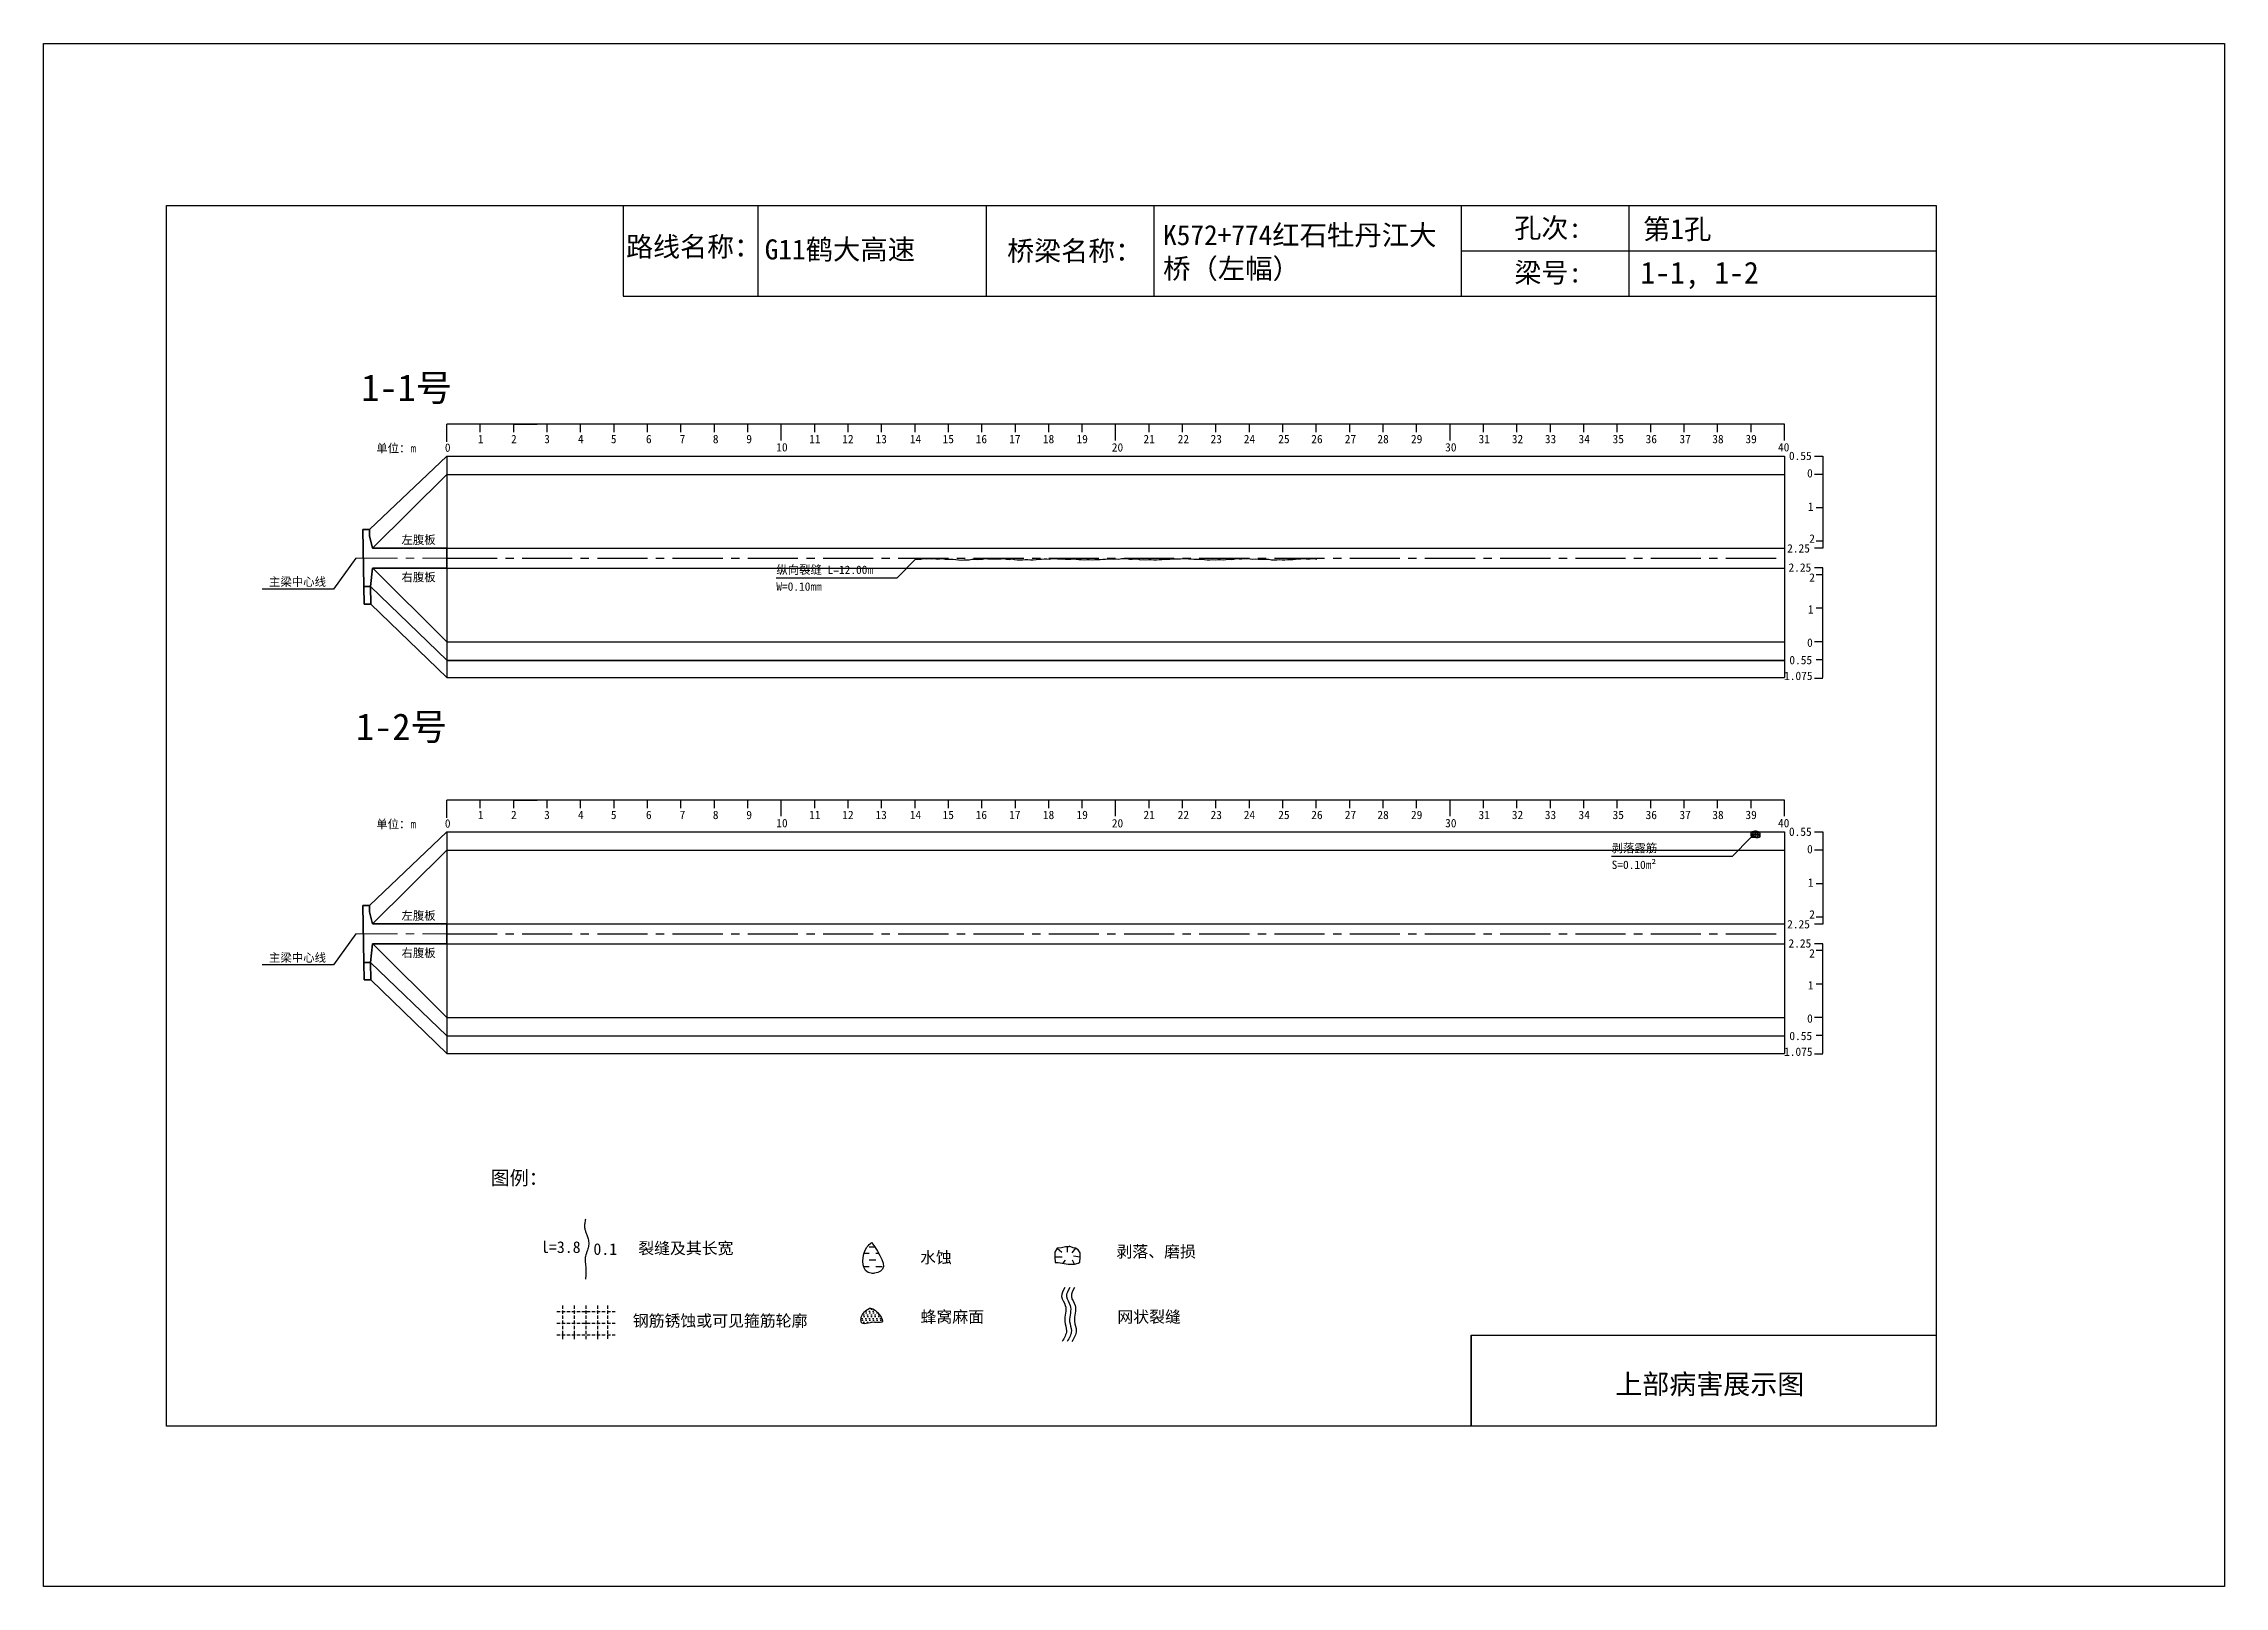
# Model space of a CAD drawing. Header units: millimetres. Extents: x -37 to 615, y -48 to 413.
import ezdxf

# ---------------------------------------------------------------- set-up
doc = ezdxf.new("R2010")
doc.units = ezdxf.units.MM
for name, pattern in [('CENTER', [2, 1.25, -0.25, 0.25, -0.25]), ('CENTER2', [1.125, 0.75, -0.125, 0.125, -0.125]), ('DASHED', [0.75, 0.5, -0.25])]:
    doc.linetypes.add(name, pattern=pattern)
for name, color, linetype in [('加固措施', 7, 'Continuous'), ('图层1', 7, 'Continuous'), ('病害', 5, 'Continuous'), ('轮廓', 3, 'Continuous')]:
    doc.layers.add(name, color=color, linetype=linetype)
doc.layers.add('虚线', color=7, linetype='Continuous', lineweight=30)
doc.styles.get("Standard").update_dxf_attribs({"font": ''})
doc.styles.add('汉字', font='')
doc.styles.get('Standard').set_extended_font_data('SimSun')
doc.styles.get('汉字').set_extended_font_data('SimSun')
pattern_1 = [(0, (-3997.7199, -288.9294), (0.55266586, 1.10533173), [0, -1.10533173])]
pattern_2 = [(0, (-6886.571, -700.7115), (0.55266586, 1.10533173), [0, -1.10533173])]
pattern_3 = [(0, (-3576.1421, -199.0757), (1.9895971, 1.9895971), [1.9895971, -1.9895971])]

# ---------------------------------------------------------------- blocks, each defined once
blk = doc.blocks.new('adfsd')
at = {"lineweight": -2, "ltscale": 0.5}
for p, q in [((1140.897, -3083.694), (1140.936, -3083.729)), ((1140.983, -3083.682), (1140.981, -3083.729)), ((1141.053, -3083.694), (1141.022, -3083.735)), ((1140.876, -3083.768), (1140.94, -3083.769)), ((1140.948, -3083.824), (1140.969, -3083.796)), ((1141.045, -3083.83), (1141.028, -3083.796)), ((1141.094, -3083.772), (1141.036, -3083.763))]:
    blk.add_line(p, q, dxfattribs=at)
blk.add_lwpolyline([(1141, -3083.682), (1140.967, -3083.682), (1140.934, -3083.69), (1140.897, -3083.694), (1140.876, -3083.727), (1140.876, -3083.768), (1140.88, -3083.818), (1140.905, -3083.818), (1140.991, -3083.83), (1141.045, -3083.83), (1141.078, -3083.822), (1141.09, -3083.814), (1141.094, -3083.772), (1141.094, -3083.735), (1141.078, -3083.707), (1141.053, -3083.694), (1141.033, -3083.69), (1141, -3083.678)], dxfattribs=at)
blk = doc.blocks.new('chi')
at = {"color": 0}
for p, q in [((1147.409, -3079.329), (1147.409, -3078.8)), ((1187.409, -3078.8), (1147.409, -3078.8)), ((1148.409, -3079.041), (1148.409, -3078.8)), ((1149.409, -3079.041), (1149.409, -3078.8)), ((1149.409, -3078.8), (1150.109, -3078.8)), ((1150.409, -3079.041), (1150.409, -3078.8)), ((1151.409, -3079.041), (1151.409, -3078.8)), ((1152.409, -3079.041), (1152.409, -3078.8)), ((1153.409, -3079.041), (1153.409, -3078.8)), ((1154.409, -3079.041), (1154.409, -3078.8)), ((1155.409, -3079.041), (1155.409, -3078.8)), ((1156.409, -3079.041), (1156.409, -3078.8)), ((1157.409, -3079.283), (1157.409, -3078.8)), ((1158.409, -3079.041), (1158.409, -3078.8)), ((1159.409, -3079.041), (1159.409, -3078.8)), ((1160.409, -3079.041), (1160.409, -3078.8)), ((1161.409, -3079.041), (1161.409, -3078.8)), ((1162.409, -3079.041), (1162.409, -3078.8)), ((1163.409, -3079.041), (1163.409, -3078.8)), ((1164.409, -3079.041), (1164.409, -3078.8)), ((1165.409, -3079.041), (1165.409, -3078.8)), ((1166.409, -3079.041), (1166.409, -3078.8)), ((1167.409, -3079.283), (1167.409, -3078.8)), ((1168.409, -3079.041), (1168.409, -3078.8)), ((1169.409, -3079.041), (1169.409, -3078.8)), ((1170.409, -3079.041), (1170.409, -3078.8)), ((1171.409, -3079.041), (1171.409, -3078.8)), ((1172.409, -3079.041), (1172.409, -3078.8)), ((1173.409, -3079.041), (1173.409, -3078.8)), ((1174.409, -3079.041), (1174.409, -3078.8)), ((1175.409, -3079.041), (1175.409, -3078.8)), ((1176.409, -3079.041), (1176.409, -3078.8)), ((1177.409, -3079.283), (1177.409, -3078.8)), ((1178.409, -3079.041), (1178.409, -3078.8)), ((1179.409, -3079.041), (1179.409, -3078.8)), ((1180.409, -3079.041), (1180.409, -3078.8)), ((1181.409, -3079.041), (1181.409, -3078.8)), ((1182.409, -3079.041), (1182.409, -3078.8)), ((1183.409, -3079.041), (1183.409, -3078.8)), ((1184.409, -3079.041), (1184.409, -3078.8)), ((1185.409, -3079.041), (1185.409, -3078.8)), ((1186.409, -3079.041), (1186.409, -3078.8)), ((1187.409, -3079.283), (1187.409, -3078.8))]:
    blk.add_line(p, q, dxfattribs=at)
for s, p in [('0', (1147.349, -3079.623)), ('1', (1148.339, -3079.368)), ('2', (1149.328, -3079.368)), ('3', (1150.319, -3079.368)), ('4', (1151.329, -3079.368)), ('5', (1152.313, -3079.368)), ('6', (1153.363, -3079.368)), ('7', (1154.37, -3079.368)), ('8', (1155.363, -3079.368)), ('9', (1156.363, -3079.368)), ('10', (1157.259, -3079.613)), ('11', (1158.242, -3079.368)), ('12', (1159.233, -3079.368)), ('13', (1160.227, -3079.368)), ('14', (1161.252, -3079.368)), ('15', (1162.233, -3079.368)), ('16', (1163.223, -3079.368)), ('17', (1164.224, -3079.368)), ('18', (1165.232, -3079.368)), ('19', (1166.238, -3079.368)), ('20', (1167.294, -3079.617)), ('21', (1168.24, -3079.368)), ('22', (1169.264, -3079.368)), ('23', (1170.247, -3079.368)), ('24', (1171.24, -3079.368)), ('25', (1172.271, -3079.368)), ('26', (1173.258, -3079.368)), ('27', (1174.261, -3079.368)), ('28', (1175.236, -3079.368)), ('29', (1176.24, -3079.368)), ('30', (1177.262, -3079.613)), ('31', (1178.261, -3079.368)), ('32', (1179.256, -3079.368)), ('33', (1180.243, -3079.368)), ('34', (1181.251, -3079.368)), ('35', (1182.269, -3079.368)), ('36', (1183.256, -3079.368)), ('37', (1184.269, -3079.368)), ('38', (1185.251, -3079.368)), ('39', (1186.242, -3079.368)), ('40', (1187.216, -3079.613))]:
    blk.add_text(s, height=0.25).set_placement(p)
blk = doc.blocks.new('kopp')
at = {"color": 0}
for p, q in [((1188.308, -3078.25), (1188.558, -3078.25)), ((1188.558, -3078.25), (1188.558, -3078.8)), ((1188.558, -3078.8), (1188.308, -3078.8)), ((1188.558, -3078.8), (1188.558, -3079.8)), ((1188.558, -3079.8), (1188.358, -3079.8)), ((1188.558, -3079.8), (1188.558, -3079.8)), ((1188.558, -3079.8), (1188.558, -3080.8)), ((1188.558, -3081.009), (1188.308, -3081.009)), ((1188.558, -3080.8), (1188.358, -3080.8)), ((1188.558, -3080.8), (1188.558, -3081.009)), ((1188.558, -3081.592), (1188.308, -3081.592)), ((1188.558, -3081.8), (1188.358, -3081.8)), ((1188.558, -3081.8), (1188.558, -3081.592)), ((1188.558, -3082.8), (1188.558, -3081.8)), ((1188.558, -3082.8), (1188.358, -3082.8)), ((1188.558, -3083.8), (1188.558, -3082.8)), ((1188.558, -3082.8), (1188.558, -3082.8)), ((1188.558, -3083.8), (1188.308, -3083.8)), ((1188.558, -3084.875), (1188.558, -3083.8)), ((1188.558, -3084.338), (1188.358, -3084.338)), ((1188.308, -3084.888), (1188.558, -3084.888))]:
    blk.add_line(p, q, dxfattribs=at)
for s, p in [('0.55', (1187.543, -3078.37)), ('0', (1188.086, -3078.891)), ('1', (1188.109, -3079.89)), ('2', (1188.15, -3080.842)), ('2.25', (1187.49, -3081.135)), ('2.25', (1187.53, -3081.708)), ('2', (1188.15, -3082.006)), ('1', (1188.109, -3082.959)), ('0', (1188.086, -3083.954)), ('0.55', (1187.556, -3084.474)), ('1.075', (1187.398, -3084.946))]:
    blk.add_text(s, height=0.25).set_placement(p)

msp = doc.modelspace()

# ---------------------------------------------------------------- hatches: boundary and pattern name
at = {"layer": '加固措施', "lineweight": -2}
h = msp.add_hatch(dxfattribs=at)
h.set_pattern_fill('DASH', color=256, scale=0.626645)
h.set_pattern_definition(pattern_3)
edge = h.paths.add_edge_path()
edge.add_spline(control_points=[(210.85, 54.88), (210.36, 54.45), (208.03, 52.39), (207.41, 44.9), (216.74, 46.23), (213.29, 51.3), (210.85, 54.88)], knot_values=[0, 0, 0, 0, 3.237042, 15.187225, 21.182779, 35.601669, 35.601669, 35.601669, 35.601669], degree=3, periodic=0)
h = msp.add_hatch(dxfattribs=at)
h.set_pattern_fill('DASH', color=256, scale=0.626645)
h.set_pattern_definition(pattern_3)
edge = h.paths.add_edge_path()
edge.add_spline(control_points=[(210.85, 54.88), (210.36, 54.45), (208.03, 52.39), (207.41, 44.9), (216.74, 46.23), (213.29, 51.3), (210.85, 54.88)], knot_values=[0, 0, 0, 0, 3.237042, 15.187225, 21.182779, 35.601669, 35.601669, 35.601669, 35.601669], degree=3, periodic=0)
h = msp.add_hatch(dxfattribs=at)
h.set_pattern_fill('DOTS', scale=0.696272)
h.set_pattern_definition(pattern_1)
edge = h.paths.add_edge_path()
edge.add_spline(control_points=[(210.19, 35.22), (209.15, 34.51), (207.68, 33.49), (207.52, 29.75), (211, 31.47), (215.72, 30.12), (212.21, 35.3), (210.31, 35.22), (210.19, 35.22)], knot_values=[0, 0, 0, 0, 5.205471, 7.397577, 12.944796, 16.169923, 23.88441, 24.400432, 24.400432, 24.400432, 24.400432], degree=3, periodic=0)
h = msp.add_hatch(dxfattribs=at)
h.set_pattern_fill('DOTS', scale=0.696272)
h.set_pattern_definition(pattern_1)
edge = h.paths.add_edge_path()
edge.add_spline(control_points=[(210.19, 35.22), (209.15, 34.51), (207.68, 33.49), (207.52, 29.75), (211, 31.47), (215.72, 30.12), (212.21, 35.3), (210.31, 35.22), (210.19, 35.22)], knot_values=[0, 0, 0, 0, 5.205471, 7.397577, 12.944796, 16.169923, 23.88441, 24.400432, 24.400432, 24.400432, 24.400432], degree=3, periodic=0)
at = {"layer": '病害', "lineweight": -2}
h = msp.add_hatch(dxfattribs=at)
h.set_pattern_fill('DOTS', color=4, scale=0.696272, style=0)
h.set_pattern_definition(pattern_2)
edge = h.paths.add_edge_path()
edge.add_spline(control_points=[(210.19, 35.22), (209.15, 34.51), (207.68, 33.49), (207.52, 29.75), (211, 31.47), (215.72, 30.12), (212.21, 35.3), (210.31, 35.22), (210.19, 35.22)], knot_values=[0, 0, 0, 0, 1.041094, 1.479515, 2.588959, 3.233985, 4.776882, 4.880086, 4.880086, 4.880086, 4.880086], degree=3, periodic=0)
h = msp.add_hatch(dxfattribs=at)
h.set_pattern_fill('DOTS', color=4, scale=0.696272, style=0)
h.set_pattern_definition(pattern_2)
edge = h.paths.add_edge_path()
edge.add_spline(control_points=[(210.19, 35.22), (209.15, 34.51), (207.68, 33.49), (207.52, 29.75), (211, 31.47), (215.72, 30.12), (212.21, 35.3), (210.31, 35.22), (210.19, 35.22)], knot_values=[0, 0, 0, 0, 1.041094, 1.479515, 2.588959, 3.233985, 4.776882, 4.880086, 4.880086, 4.880086, 4.880086], degree=3, periodic=0)

# ---------------------------------------------------------------- linework, layer by layer
at = {"color": 0, "linetype": 'ByBlock'}
for p, q in [((0, 364.85), (529.17, 364.85)), ((0, 0), (0, 364.85)), ((136.5, 364.85), (136.5, 337.72)), ((245.1, 364.85), (245.1, 337.72)), ((387.13, 364.85), (387.13, 337.72)), ((437.29, 364.79), (437.29, 337.66)), ((529.17, 364.85), (529.17, 0)), ((136.5, 337.72), (529.17, 337.72)), ((390.12, 0), (390.12, 27.12)), ((390.12, 27.12), (529.17, 27.12)), ((529.17, 0), (0, 0))]:
    msp.add_line(p, q, dxfattribs=at)
at = {"color": 0}
for p, q in [((60.65, 267.93), (83.82, 289.93)), ((83.82, 289.93), (83.82, 223.68)), ((83.82, 289.93), (483.82, 289.93)), ((483.82, 289.93), (483.82, 223.68)), ((61.57, 262.43), (83.82, 284.43)), ((83.82, 262.43), (483.82, 262.43)), ((483.82, 262.43), (483.82, 259.43)), ((56.57, 259.43), (49.96, 250.17)), ((61.64, 256.43), (83.82, 234.43)), ((83.82, 256.43), (483.82, 256.43)), ((49.96, 250.17), (28.63, 250.17)), ((60.99, 250.93), (83.82, 228.93)), ((61.09, 245.68), (83.82, 223.68)), ((83.82, 234.43), (483.82, 234.43)), ((83.82, 228.93), (483.82, 228.93)), ((83.82, 228.81), (483.82, 228.81)), ((83.82, 223.68), (483.82, 223.68)), ((60.65, 155.59), (83.82, 177.59)), ((83.82, 177.59), (83.82, 111.34)), ((83.82, 177.59), (483.82, 177.59)), ((483.82, 177.59), (483.82, 111.34)), ((61.57, 150.08), (83.82, 172.09)), ((83.82, 172.09), (483.82, 172.09)), ((83.82, 150.09), (483.82, 150.09)), ((483.82, 150.09), (483.82, 147.09)), ((56.57, 147.09), (49.96, 137.83)), ((61.64, 144.09), (83.82, 122.09)), ((83.82, 144.09), (483.82, 144.09)), ((49.96, 137.83), (28.63, 137.83)), ((60.99, 138.59), (83.82, 116.59)), ((61.09, 133.34), (83.82, 111.34)), ((83.82, 122.09), (483.82, 122.09)), ((83.82, 116.59), (483.82, 116.59)), ((83.82, 111.34), (483.82, 111.34))]:
    msp.add_line(p, q, dxfattribs=at)
msp.add_line((83.82, 284.43), (483.82, 284.43))
at = {"color": 1, "linetype": 'CENTER2', "ltscale": 20}
for p, q in [((83.82, 259.43), (483.82, 259.43)), ((83.82, 147.09), (483.82, 147.09))]:
    msp.add_line(p, q, dxfattribs=at)
at = {"color": 1, "linetype": 'DASHED'}
for p, q in [((473.8, 177.35), (476.59, 177.35)), ((473.8, 176.87), (476.59, 176.87)), ((473.8, 176.38), (476.59, 176.38)), ((474.5, 175.89), (474.5, 177.84)), ((475.19, 175.89), (475.19, 177.84)), ((475.89, 175.89), (475.89, 177.84))]:
    msp.add_line(p, q, dxfattribs=at)
at = {"color": 7}
for p, q in [((473.8, 176.68), (474.62, 176.67)), ((474.06, 177.63), (474.57, 177.19)), ((474.72, 175.97), (474.99, 176.33)), ((475.17, 177.79), (475.14, 177.19)), ((476.06, 177.63), (475.66, 177.11)), ((475.96, 175.89), (475.74, 176.33)), ((476.59, 176.63), (475.84, 176.75))]:
    msp.add_line(p, q, dxfattribs=at)
at = {"color": 1, "linetype": 'DASHED', "ltscale": 2}
for p, q in [((116.71, 34.25), (134.11, 34.25)), ((116.71, 34.25), (134.11, 34.25)), ((118.45, 35.99), (118.45, 25.55)), ((118.45, 35.99), (118.45, 25.55)), ((121.93, 35.99), (121.93, 25.55)), ((121.93, 35.99), (121.93, 25.55)), ((125.41, 35.99), (125.41, 25.55)), ((125.41, 35.99), (125.41, 25.55)), ((128.89, 35.99), (128.89, 25.55)), ((128.89, 35.99), (128.89, 25.55)), ((131.87, 36.02), (131.87, 25.57)), ((131.87, 36.02), (131.87, 25.57)), ((116.71, 30.77), (134.11, 30.77)), ((116.71, 30.77), (134.11, 30.77)), ((116.71, 27.29), (134.11, 27.29)), ((116.71, 27.29), (134.11, 27.29))]:
    msp.add_line(p, q, dxfattribs=at)
at = {"color": 3, "linetype": 'ByBlock'}
msp.add_lwpolyline([(-36.77, 413.19), (615.38, 413.19), (615.38, -47.93), (-36.77, -47.93)], close=True, dxfattribs=at)
at = {"color": 7}
for points in [[(224, 259.08), (218.34, 253.42), (182.34, 253.42)], [(224, 259.06), (224.8, 259.06), (225.6, 259.11), (226.4, 259.28), (227.2, 259.24), (228, 259.25), (228.8, 259.17), (229.6, 259.27), (230.4, 259.14), (231.2, 259.16), (232, 259.25), (232.8, 259.14), (233.6, 259.08), (234.4, 259.07), (235.2, 259.07), (236, 259.02), (236.8, 258.89), (237.6, 258.84), (238.4, 258.89), (239.2, 258.89), (240, 258.9), (240.8, 259.07), (241.6, 259.1), (242.4, 259.02), (243.2, 259.13), (244, 259.12), (244.8, 259.25), (245.6, 259.19), (246.4, 259.17), (247.2, 259.18), (248, 259.24), (248.8, 259.17), (249.6, 259.21), (250.4, 259.25), (251.2, 259.11), (252, 259.04), (252.8, 259.15), (253.6, 259.02), (254.4, 258.9), (255.2, 258.87), (256, 258.86), (256.8, 258.96), (257.6, 258.99), (258.4, 258.93), (259.2, 258.88), (260, 258.98), (260.8, 259.14), (261.6, 259.08), (262.4, 259.21), (263.2, 259.23), (264, 259.09), (264.8, 259.25), (265.6, 259.26), (266.4, 259.24), (267.2, 259.18), (268, 259.24), (268.8, 259.11), (269.6, 259.14), (270.4, 259.11), (271.2, 259.17), (272, 259.11), (272.8, 258.95), (273.6, 258.97), (274.4, 258.88), (275.2, 259.02), (276, 259.01), (276.8, 258.9), (277.6, 258.98), (278.4, 259), (279.2, 258.95), (280, 259.11), (280.8, 259.1), (281.6, 259.19), (282.4, 259.17), (283.2, 259.1), (284, 259.18), (284.8, 259.13), (285.6, 259.32), (286.4, 259.3), (287.2, 259.27), (288, 259.13), (288.8, 259.05), (289.6, 259.18), (290.4, 259.15), (291.2, 258.94), (292, 258.98), (292.8, 258.87), (293.6, 258.99), (294.4, 258.98), (295.2, 258.86), (296, 258.94), (296.8, 258.98), (297.6, 258.95), (298.4, 259.11), (299.2, 259.06), (300, 259.05), (300.8, 259.16), (301.6, 259.23), (302.4, 259.15), (303.2, 259.19), (304, 259.33), (304.8, 259.26), (305.6, 259.2), (306.4, 259.19), (307.2, 259.08), (308, 259.07), (308.8, 259.05), (309.6, 259.06), (310.4, 258.95), (311.2, 258.92), (312, 258.86), (312.8, 258.96), (313.6, 258.88), (314.4, 259.02), (315.2, 259.03), (316, 258.89), (316.8, 258.96), (317.6, 259.08), (318.4, 259.03), (319.2, 259.05), (320, 259.25), (320.8, 259.21), (321.6, 259.21), (322.4, 259.29), (323.2, 259.29), (324, 259.16), (324.8, 259.12), (325.6, 259.16), (326.4, 259.13), (327.2, 259.1), (328, 259.11), (328.8, 259.06), (329.6, 259.09), (330.4, 258.88), (331.2, 258.92), (332, 258.9), (332.8, 259), (333.6, 258.89), (334.4, 258.9), (335.2, 258.98), (336, 259.01), (336.8, 259.02), (337.6, 259.06), (338.4, 259.23), (339.2, 259.17), (340, 259.28), (340.8, 259.23), (341.6, 259.14), (342.4, 259.33), (343.2, 259.28), (344, 259.08)], [(475.38, 177.79), (474.96, 177.79), (474.54, 177.68), (474.06, 177.63), (473.8, 177.21), (473.8, 176.68), (473.85, 176.05), (474.17, 176.05), (475.27, 175.89), (475.96, 175.89), (476.38, 176), (476.54, 176.1), (476.59, 176.63), (476.59, 177.1), (476.38, 177.47), (476.06, 177.63), (475.8, 177.68), (475.38, 177.84)], [(473.8, 175.89), (468.14, 170.24), (432.14, 170.24)]]:
    msp.add_lwpolyline(points, dxfattribs=at)
for points in [[(268.59, 41.36), (268.08, 40.47), (267.03, 38.67), (269.71, 35.55), (267.97, 31.9), (269.63, 28.26), (268.46, 26.35), (267.82, 25.31)], [(268.59, 41.36), (268.08, 40.47), (267.03, 38.67), (269.71, 35.55), (267.97, 31.9), (269.63, 28.26), (268.46, 26.35), (267.82, 25.31)], [(270.07, 41.36), (269.55, 40.47), (268.51, 38.67), (271.18, 35.55), (269.44, 31.9), (271.1, 28.26), (269.94, 26.35), (269.3, 25.31)], [(270.07, 41.36), (269.55, 40.47), (268.51, 38.67), (271.18, 35.55), (269.44, 31.9), (271.1, 28.26), (269.94, 26.35), (269.3, 25.31)], [(271.52, 41.36), (271, 40.47), (269.96, 38.67), (272.63, 35.55), (270.89, 31.9), (272.55, 28.26), (271.39, 26.35), (270.75, 25.31)], [(271.52, 41.36), (271, 40.47), (269.96, 38.67), (272.63, 35.55), (270.89, 31.9), (272.55, 28.26), (271.39, 26.35), (270.75, 25.31)]]:
    msp.add_open_spline(points, degree=3, knots=[0, 0, 0, 0, 2.808133, 5.677796, 10.461234, 13.324406, 16.732801, 16.732801, 16.732801, 16.732801])
at = {"lineweight": -2}
msp.add_open_spline([(210.19, 35.22), (209.15, 34.51), (207.68, 33.49), (207.52, 29.75), (211, 31.47), (215.72, 30.12), (212.21, 35.3), (210.31, 35.22), (210.19, 35.22)], degree=3, knots=[0, 0, 0, 0, 3.624423, 5.150725, 9.013098, 11.258664, 16.630045, 16.989336, 16.989336, 16.989336, 16.989336], dxfattribs=at)
msp.add_open_spline([(210.19, 35.22), (209.15, 34.51), (207.68, 33.49), (207.52, 29.75), (211, 31.47), (215.72, 30.12), (212.21, 35.3), (210.31, 35.22), (210.19, 35.22)], degree=3, knots=[0, 0, 0, 0, 3.624423, 5.150725, 9.013098, 11.258664, 16.630045, 16.989336, 16.989336, 16.989336, 16.989336], dxfattribs=at)
at = {"layer": '加固措施', "lineweight": -2}
msp.add_open_spline([(210.85, 54.88), (210.36, 54.45), (208.03, 52.39), (207.41, 44.9), (216.74, 46.23), (213.29, 51.3), (210.85, 54.88)], degree=3, knots=[0, 0, 0, 0, 2.028466, 9.51698, 13.274057, 22.309569, 22.309569, 22.309569, 22.309569], dxfattribs=at)
msp.add_open_spline([(210.85, 54.88), (210.36, 54.45), (208.03, 52.39), (207.41, 44.9), (216.74, 46.23), (213.29, 51.3), (210.85, 54.88)], degree=3, knots=[0, 0, 0, 0, 2.028466, 9.51698, 13.274057, 22.309569, 22.309569, 22.309569, 22.309569], dxfattribs=at)
at = {"layer": '图层1', "lineweight": -2}
msp.add_open_spline([(125.25, 61.82), (125.22, 61.61), (125.18, 61.39), (125.07, 60.75), (125.02, 60.35), (124.99, 59.78), (125, 59.6), (125.02, 59.31), (125.03, 59.21), (125.06, 59), (125.09, 58.89), (125.19, 58.51), (125.29, 58.21), (125.54, 57.57), (125.69, 57.22), (125.96, 56.46), (126.09, 56.04), (126.21, 55.34), (126.24, 55.06), (126.25, 54.51), (126.23, 54.25), (126.16, 53.74), (126.11, 53.5), (126, 53.03), (125.93, 52.81), (125.76, 52.25), (125.64, 51.93), (125.45, 51.33), (125.36, 51.04), (125.27, 50.66), (125.24, 50.54), (125.21, 50.32), (125.2, 50.23), (125.18, 50.03), (125.17, 49.92), (125.17, 49.54), (125.18, 49.25), (125.23, 48.62), (125.27, 48.29), (125.33, 47.7), (125.35, 47.46), (125.38, 47), (125.39, 46.78), (125.4, 46.36), (125.4, 46.16), (125.39, 45.54), (125.37, 45.14), (125.32, 44.45), (125.3, 44.15), (125.27, 43.85)], degree=3, knots=[0, 0, 0, 0, 0.93103, 0.93103, 2.904338, 2.904338, 3.933552, 3.933552, 4.598026, 4.598026, 5.2625, 5.2625, 6.799065, 6.799065, 8.335629, 8.335629, 9.872194, 9.872194, 10.744529, 10.744529, 11.616864, 11.616864, 12.4892, 12.4892, 13.361535, 13.361535, 14.755665, 14.755665, 16.149795, 16.149795, 16.835641, 16.835641, 17.410365, 17.410365, 17.98509, 17.98509, 19.45733, 19.45733, 20.929571, 20.929571, 21.910052, 21.910052, 22.722819, 22.722819, 23.535585, 23.535585, 25.161117, 25.161117, 26.428502, 26.428502, 26.428502, 26.428502], dxfattribs=at)
msp.add_open_spline([(125.25, 61.82), (125.22, 61.61), (125.18, 61.39), (125.07, 60.75), (125.02, 60.35), (124.99, 59.78), (125, 59.6), (125.02, 59.31), (125.03, 59.21), (125.06, 59), (125.09, 58.89), (125.19, 58.51), (125.29, 58.21), (125.54, 57.57), (125.69, 57.22), (125.96, 56.46), (126.09, 56.04), (126.21, 55.34), (126.24, 55.06), (126.25, 54.51), (126.23, 54.25), (126.16, 53.74), (126.11, 53.5), (126, 53.03), (125.93, 52.81), (125.76, 52.25), (125.64, 51.93), (125.45, 51.33), (125.36, 51.04), (125.27, 50.66), (125.24, 50.54), (125.21, 50.32), (125.2, 50.23), (125.18, 50.03), (125.17, 49.92), (125.17, 49.54), (125.18, 49.25), (125.23, 48.62), (125.27, 48.29), (125.33, 47.7), (125.35, 47.46), (125.38, 47), (125.39, 46.78), (125.4, 46.36), (125.4, 46.16), (125.39, 45.54), (125.37, 45.14), (125.32, 44.45), (125.3, 44.15), (125.27, 43.85)], degree=3, knots=[0, 0, 0, 0, 0.93103, 0.93103, 2.904338, 2.904338, 3.933552, 3.933552, 4.598026, 4.598026, 5.2625, 5.2625, 6.799065, 6.799065, 8.335629, 8.335629, 9.872194, 9.872194, 10.744529, 10.744529, 11.616864, 11.616864, 12.4892, 12.4892, 13.361535, 13.361535, 14.755665, 14.755665, 16.149795, 16.149795, 16.835641, 16.835641, 17.410365, 17.410365, 17.98509, 17.98509, 19.45733, 19.45733, 20.929571, 20.929571, 21.910052, 21.910052, 22.722819, 22.722819, 23.535585, 23.535585, 25.161117, 25.161117, 26.428502, 26.428502, 26.428502, 26.428502], dxfattribs=at)
at = {"layer": '病害', "color": 5}
for p, q in [((136.5, 364.85), (136.5, 337.72)), ((245.1, 364.85), (245.1, 337.72)), ((387.13, 364.85), (387.13, 337.72)), ((529.17, 364.85), (529.17, 337.72)), ((136.5, 337.72), (386.58, 337.72)), ((386.58, 337.72), (529.17, 337.72)), ((390.12, 27.12), (529.17, 27.12)), ((390.12, 27.12), (390.12, 0)), ((529.17, 27.12), (529.17, 0))]:
    msp.add_line(p, q, dxfattribs=at)
at = {"layer": '病害', "color": 0}
for p, q in [((176.83, 364.85), (176.83, 337.72)), ((295.25, 364.85), (295.25, 337.72)), ((387.14, 351.23), (529.17, 351.23))]:
    msp.add_line(p, q, dxfattribs=at)
at = {"layer": '虚线', "linetype": 'CENTER', "lineweight": 18, "ltscale": 10}
for p, q in [((56.57, 259.43), (83.82, 259.43)), ((56.57, 147.09), (83.82, 147.09))]:
    msp.add_line(p, q, dxfattribs=at)
at = {"layer": '轮廓', "color": 5, "lineweight": 35}
for p, q in [((58.99, 250.93), (58.65, 267.93)), ((58.65, 267.93), (60.65, 267.93)), ((60.69, 266.05), (60.65, 267.93)), ((61.57, 262.43), (60.69, 266.05)), ((83.82, 262.43), (61.57, 262.43)), ((83.82, 256.43), (83.82, 262.43)), ((60.99, 250.93), (61.63, 256.43)), ((83.82, 256.43), (61.63, 256.43)), ((58.99, 250.93), (60.99, 250.93)), ((59.09, 245.68), (58.99, 250.93)), ((61.09, 245.68), (60.99, 250.93)), ((59.09, 245.68), (61.09, 245.68)), ((58.99, 138.59), (58.65, 155.59)), ((58.65, 155.59), (60.65, 155.59)), ((60.69, 153.71), (60.65, 155.59)), ((61.57, 150.08), (60.69, 153.71)), ((83.82, 150.08), (61.57, 150.08)), ((83.82, 144.08), (83.82, 150.08)), ((60.99, 138.59), (61.63, 144.09)), ((83.82, 144.09), (61.63, 144.09)), ((58.99, 138.59), (60.99, 138.59)), ((59.09, 133.34), (58.99, 138.59)), ((61.09, 133.34), (60.99, 138.59)), ((59.09, 133.34), (61.09, 133.34))]:
    msp.add_line(p, q, dxfattribs=at)

# ---------------------------------------------------------------- block references
at = {"color": 0}
for name, p, xscale, yscale, zscale in [('chi', (-11390.27, 31087.43), 9.999999999994273, 9.999999999994273, 9.999999999994273), ('kopp', (-11390.27, 31072.43), 9.999999999994273, 9.999999999994273, 9.999999999994273), ('chi', (-11390.27, 30975.09), 9.999999999994273, 9.999999999994273, 9.999999999994273), ('kopp', (-11390.27, 30960.09), 9.999999999994273, 9.999999999994273, 9.999999999994273), ('adfsd', (-39452.38, 107407.64), 34.81359766870787, 34.81359766870787, 34.81359766870787), ('adfsd', (-39452.38, 107407.64), 34.81359766870787, 34.81359766870787, 34.81359766870787)]:
    msp.add_blockref(name, p, dxfattribs=dict(at, xscale=xscale, yscale=yscale, zscale=zscale))

# ---------------------------------------------------------------- texts
for s, p in [('单位：m', (62.7, 290.99)), ('左腹板', (70.24, 263.64)), ('右腹板', (70.24, 252.47)), ('主梁中心线', (30.63, 251.08)), ('单位：m', (62.7, 178.65)), ('左腹板', (70.24, 151.3)), ('主梁中心线', (30.63, 138.73)), ('右腹板', (70.24, 140.13))]:
    msp.add_text(s, height=2.5).set_placement(p)
at = {"color": 7}
for s, p in [('纵向裂缝 L=12.00m', (182.34, 254.67)), ('W=0.10mm', (182.34, 249.67)), ('剥落露筋', (432.14, 171.49)), ('S=0.10m²', (432.14, 166.49))]:
    msp.add_text(s, height=2.5, dxfattribs=at).set_placement(p)
at = {"linetype": 'ByBlock', "attachment_point": 1, "style": '汉字'}
for s, insert, char_height, width in [('K572+774红石牡丹江大桥（左幅）', (298, 358.97), 6, 87.5474), ('{\\C0;第1孔}', (441.52, 360.78), 6, 77.4135), ('{\\C0;G11鹤大高速}', (178.87, 354.68), 6, 62.8604), ('{\\C0;1-1, 1-2}', (440.75, 347.98), 6.5, 84.1186), ('{\\C0;1-1号}', (58.2, 314.34), 8, 49.3496), ('{\\C0;1-2号}', (56.63, 213.01), 8, 49.3496)]:
    msp.add_mtext(s, dxfattribs=dict(at, insert=insert, char_height=char_height, width=width))
at = {"layer": '图层1', "style": '汉字'}
for s, p in [('孔次:', (403.05, 355.16)), ('路线名称：', (137.42, 349.54)), ('桥梁名称：', (251.38, 348.29)), ('梁号:', (403.08, 341.8)), ('上部病害展示图', (433.23, 9.56))]:
    msp.add_text(s, height=5.918, dxfattribs=at).set_placement(p)
at = {"layer": '图层1', "lineweight": -2, "attachment_point": 1}
for s, insert, char_height in [('图例：', (96.91, 76.23), 4.178), ('图例：', (96.91, 76.23), 4.178), ('l=3.8', (111.98, 55.21), 3.481), ('l=3.8', (111.98, 55.21), 3.481), ('0.1', (127.65, 54.63), 3.481), ('0.1', (127.65, 54.63), 3.481), ('裂缝及其长宽', (141.05, 54.88), 3.481), ('裂缝及其长宽', (141.05, 54.88), 3.481), ('水蚀', (225.33, 52.14), 3.481), ('水蚀', (225.33, 52.14), 3.481), ('剥落、磨损', (284.06, 53.89), 3.481), ('剥落、磨损', (284.06, 53.89), 3.481), ('钢筋锈蚀或可见箍筋轮廓', (139.42, 33.21), 3.4814), ('钢筋锈蚀或可见箍筋轮廓', (139.42, 33.21), 3.4814), ('蜂窝麻面', (225.48, 34.38), 3.481), ('蜂窝麻面', (225.48, 34.38), 3.481), ('网状裂缝', (284.32, 34.39), 3.481), ('网状裂缝', (284.32, 34.39), 3.481)]:
    msp.add_mtext(s, dxfattribs=dict(at, insert=insert, char_height=char_height))

doc.saveas('drawing.dxf')
